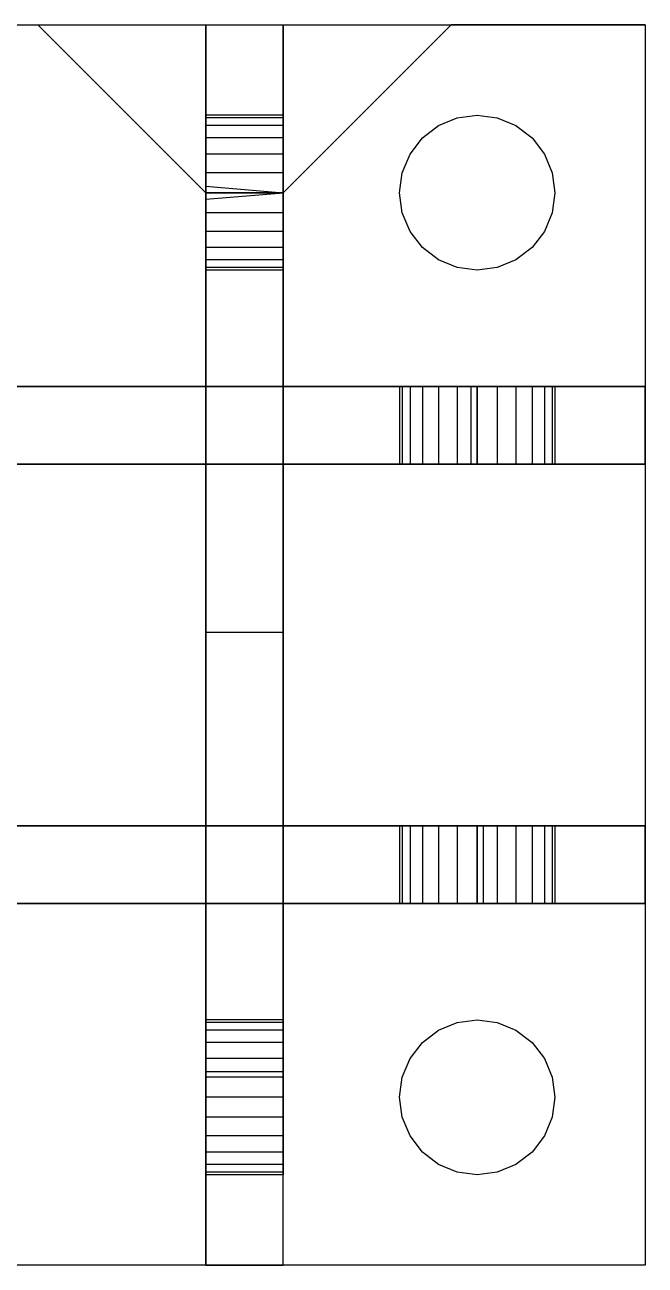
# Model space of a CAD drawing. Header units: metres. Extents: x -1 to 375, y 3 to 378.
# Drawn here: x 360.02 to 375.26, y 347.26 to 377.74 of the extents above; entities that cross this region are included whole.
import ezdxf

# ---------------------------------------------------------------- set-up
doc = ezdxf.new("R2010")
doc.units = ezdxf.units.M

msp = doc.modelspace()

# ---------------------------------------------------------------- linework, layer by layer
at = {"layer": 'Flat node sheet'}
for p, q in [((344.775, 377.742, 8.732), (364.46, 377.742, 8.732)), ((344.775, 377.742, 10.637), (364.46, 377.742, 10.637)), ((344.775, 377.742, 19.527), (360.333, 377.742, 19.527)), ((344.775, 377.742, 21.432), (360.333, 377.742, 21.432)), ((360.333, 377.742, 19.527), (364.46, 373.615, 19.527)), ((360.333, 377.742, 19.527), (360.333, 377.742, 21.432)), ((360.333, 377.742, 21.432), (364.46, 373.615, 21.432)), ((364.46, 377.742, 8.732), (364.46, 373.615, 8.732)), ((364.46, 377.742, 8.732), (364.46, 377.742, 10.637)), ((364.46, 377.742, 10.637), (364.46, 373.615, 10.637)), ((364.46, 377.742, 30.322), (364.46, 377.742, -0.158)), ((364.46, 368.852, 30.322), (364.46, 377.742, 30.322)), ((364.46, 377.742, -0.158), (364.46, 358.057, -0.158)), ((364.46, 377.742, 30.322), (366.365, 377.742, 30.322)), ((364.46, 377.742, -0.158), (366.365, 377.742, -0.158)), ((366.365, 373.615, 8.732), (370.493, 377.742, 8.732)), ((366.365, 373.615, 10.637), (370.493, 377.742, 10.637)), ((366.365, 377.742, 19.527), (366.365, 373.615, 19.527)), ((366.365, 377.742, 19.527), (375.255, 377.742, 19.527)), ((366.365, 377.742, 19.527), (366.365, 377.742, 21.432)), ((366.365, 377.742, 21.432), (375.255, 377.742, 21.432)), ((366.365, 377.742, 21.432), (366.365, 373.615, 21.432)), ((366.365, 377.742, -0.158), (366.365, 358.057, -0.158)), ((366.365, 377.742, 30.322), (366.365, 377.742, -0.158)), ((366.365, 368.852, 30.322), (366.365, 377.742, 30.322)), ((375.255, 377.742, 8.732), (370.493, 377.742, 8.732)), ((370.493, 377.742, 8.732), (370.493, 377.742, 10.637)), ((375.255, 377.742, 10.637), (370.493, 377.742, 10.637)), ((375.255, 377.742, 8.732), (375.255, 368.852, 8.732)), ((375.255, 377.742, 8.732), (375.255, 377.742, 10.637)), ((375.255, 377.742, 10.637), (375.255, 368.852, 10.637)), ((375.255, 377.742, 19.527), (375.255, 347.262, 19.527)), ((375.255, 377.742, 19.527), (375.255, 377.742, 21.432)), ((375.255, 377.742, 21.432), (375.255, 347.262, 21.432)), ((364.46, 375.52, 26.195), (364.46, 375.455, 25.702)), ((364.46, 375.455, 26.688), (364.46, 375.52, 26.195)), ((366.365, 375.52, 26.195), (364.46, 375.52, 26.195)), ((364.46, 375.52, 3.97), (364.46, 375.455, 3.477)), ((364.46, 375.455, 4.463), (364.46, 375.52, 3.97)), ((366.365, 375.52, 3.97), (364.46, 375.52, 3.97)), ((366.365, 375.455, 26.688), (366.365, 375.52, 26.195)), ((366.365, 375.52, 26.195), (366.365, 375.455, 25.702)), ((366.365, 375.455, 4.463), (366.365, 375.52, 3.97)), ((366.365, 375.52, 3.97), (366.365, 375.455, 3.477)), ((370.635, 375.455, 10.637), (371.128, 375.52, 10.637)), ((370.635, 375.455, 8.732), (371.128, 375.52, 8.732)), ((370.635, 375.455, 21.432), (371.128, 375.52, 21.432)), ((370.635, 375.455, 19.527), (371.128, 375.52, 19.527)), ((371.128, 375.52, 10.637), (371.621, 375.455, 10.637)), ((371.128, 375.52, 8.732), (371.621, 375.455, 8.732)), ((371.128, 375.52, 10.637), (371.128, 375.52, 8.732)), ((371.128, 375.52, 21.432), (371.621, 375.455, 21.432)), ((371.128, 375.52, 19.527), (371.621, 375.455, 19.527)), ((371.128, 375.52, 21.432), (371.128, 375.52, 19.527)), ((364.46, 375.455, 25.702), (364.46, 375.265, 25.242)), ((364.46, 375.265, 27.147), (364.46, 375.455, 26.688)), ((366.365, 375.455, 25.702), (364.46, 375.455, 25.702)), ((366.365, 375.455, 26.688), (364.46, 375.455, 26.688)), ((364.46, 375.455, 3.477), (364.46, 375.265, 3.017)), ((364.46, 375.265, 4.922), (364.46, 375.455, 4.463)), ((366.365, 375.455, 3.477), (364.46, 375.455, 3.477)), ((366.365, 375.455, 4.463), (364.46, 375.455, 4.463)), ((364.46, 375.265, 25.242), (364.46, 374.962, 24.848)), ((364.46, 374.962, 27.542), (364.46, 375.265, 27.147)), ((366.365, 375.265, 25.242), (364.46, 375.265, 25.242)), ((366.365, 375.265, 27.147), (364.46, 375.265, 27.147)), ((364.46, 375.265, 3.017), (364.46, 374.962, 2.623)), ((364.46, 374.962, 5.317), (364.46, 375.265, 4.922)), ((366.365, 375.265, 3.017), (364.46, 375.265, 3.017)), ((366.365, 375.265, 4.922), (364.46, 375.265, 4.922)), ((366.365, 375.265, 27.147), (366.365, 375.455, 26.688)), ((366.365, 375.455, 25.702), (366.365, 375.265, 25.242)), ((366.365, 375.265, 4.922), (366.365, 375.455, 4.463)), ((366.365, 375.455, 3.477), (366.365, 375.265, 3.017)), ((366.365, 374.962, 27.542), (366.365, 375.265, 27.147)), ((366.365, 375.265, 25.242), (366.365, 374.962, 24.848)), ((366.365, 374.962, 5.317), (366.365, 375.265, 4.922)), ((366.365, 375.265, 3.017), (366.365, 374.962, 2.623)), ((369.781, 374.962, 10.637), (370.175, 375.265, 10.637)), ((369.781, 374.962, 8.732), (370.175, 375.265, 8.732)), ((369.781, 374.962, 21.432), (370.175, 375.265, 21.432)), ((369.781, 374.962, 19.527), (370.175, 375.265, 19.527)), ((370.175, 375.265, 10.637), (370.635, 375.455, 10.637)), ((370.175, 375.265, 8.732), (370.635, 375.455, 8.732)), ((370.175, 375.265, 21.432), (370.635, 375.455, 21.432)), ((370.175, 375.265, 19.527), (370.635, 375.455, 19.527)), ((370.175, 375.265, 10.637), (370.175, 375.265, 8.732)), ((370.175, 375.265, 21.432), (370.175, 375.265, 19.527)), ((370.635, 375.455, 10.637), (370.635, 375.455, 8.732)), ((370.635, 375.455, 21.432), (370.635, 375.455, 19.527)), ((371.621, 375.455, 10.637), (372.08, 375.265, 10.637)), ((371.621, 375.455, 8.732), (372.08, 375.265, 8.732)), ((371.621, 375.455, 10.637), (371.621, 375.455, 8.732)), ((371.621, 375.455, 21.432), (372.08, 375.265, 21.432)), ((371.621, 375.455, 19.527), (372.08, 375.265, 19.527)), ((371.621, 375.455, 21.432), (371.621, 375.455, 19.527)), ((372.08, 375.265, 10.637), (372.475, 374.962, 10.637)), ((372.08, 375.265, 8.732), (372.475, 374.962, 8.732)), ((372.08, 375.265, 10.637), (372.08, 375.265, 8.732)), ((372.08, 375.265, 21.432), (372.475, 374.962, 21.432)), ((372.08, 375.265, 19.527), (372.475, 374.962, 19.527)), ((372.08, 375.265, 21.432), (372.08, 375.265, 19.527)), ((364.46, 374.962, 24.848), (364.46, 374.567, 24.545)), ((364.46, 374.567, 27.845), (364.46, 374.962, 27.542)), ((366.365, 374.962, 24.848), (364.46, 374.962, 24.848)), ((366.365, 374.962, 27.542), (364.46, 374.962, 27.542)), ((364.46, 374.962, 2.623), (364.46, 374.567, 2.32)), ((364.46, 374.567, 5.62), (364.46, 374.962, 5.317)), ((366.365, 374.962, 2.623), (364.46, 374.962, 2.623)), ((366.365, 374.962, 5.317), (364.46, 374.962, 5.317)), ((366.365, 374.567, 27.845), (366.365, 374.962, 27.542)), ((366.365, 374.962, 24.848), (366.365, 374.567, 24.545)), ((366.365, 374.567, 5.62), (366.365, 374.962, 5.317)), ((366.365, 374.962, 2.623), (366.365, 374.567, 2.32)), ((369.478, 374.567, 10.637), (369.781, 374.962, 10.637)), ((369.478, 374.567, 8.732), (369.781, 374.962, 8.732)), ((369.478, 374.567, 21.432), (369.781, 374.962, 21.432)), ((369.478, 374.567, 19.527), (369.781, 374.962, 19.527)), ((369.781, 374.962, 10.637), (369.781, 374.962, 8.732)), ((369.781, 374.962, 21.432), (369.781, 374.962, 19.527)), ((372.475, 374.962, 10.637), (372.778, 374.567, 10.637)), ((372.475, 374.962, 8.732), (372.778, 374.567, 8.732)), ((372.475, 374.962, 10.637), (372.475, 374.962, 8.732)), ((372.475, 374.962, 21.432), (372.778, 374.567, 21.432)), ((372.475, 374.962, 19.527), (372.778, 374.567, 19.527)), ((372.475, 374.962, 21.432), (372.475, 374.962, 19.527)), ((364.46, 374.567, 24.545), (364.46, 374.108, 24.355)), ((364.46, 374.108, 28.035), (364.46, 374.567, 27.845)), ((366.365, 374.567, 24.545), (364.46, 374.567, 24.545)), ((366.365, 374.567, 27.845), (364.46, 374.567, 27.845)), ((364.46, 374.567, 2.32), (364.46, 374.108, 2.13)), ((364.46, 374.108, 5.81), (364.46, 374.567, 5.62)), ((366.365, 374.567, 2.32), (364.46, 374.567, 2.32)), ((366.365, 374.567, 5.62), (364.46, 374.567, 5.62)), ((366.365, 374.108, 28.035), (366.365, 374.567, 27.845)), ((366.365, 374.567, 24.545), (366.365, 374.108, 24.355)), ((366.365, 374.108, 5.81), (366.365, 374.567, 5.62)), ((366.365, 374.567, 2.32), (366.365, 374.108, 2.13)), ((369.288, 374.108, 10.637), (369.478, 374.567, 10.637)), ((369.288, 374.108, 8.732), (369.478, 374.567, 8.732)), ((369.288, 374.108, 21.432), (369.478, 374.567, 21.432)), ((369.288, 374.108, 19.527), (369.478, 374.567, 19.527)), ((369.478, 374.567, 10.637), (369.478, 374.567, 8.732)), ((369.478, 374.567, 21.432), (369.478, 374.567, 19.527)), ((372.778, 374.567, 10.637), (372.968, 374.108, 10.637)), ((372.778, 374.567, 8.732), (372.968, 374.108, 8.732)), ((372.778, 374.567, 10.637), (372.778, 374.567, 8.732)), ((372.778, 374.567, 21.432), (372.968, 374.108, 21.432)), ((372.778, 374.567, 19.527), (372.968, 374.108, 19.527)), ((372.778, 374.567, 21.432), (372.778, 374.567, 19.527)), ((364.46, 374.108, 24.355), (364.46, 373.615, 24.29)), ((364.46, 373.615, 28.1), (364.46, 374.108, 28.035)), ((366.365, 374.108, 24.355), (364.46, 374.108, 24.355)), ((366.365, 374.108, 28.035), (364.46, 374.108, 28.035)), ((364.46, 374.108, 2.13), (364.46, 373.615, 2.065)), ((364.46, 373.615, 5.875), (364.46, 374.108, 5.81)), ((366.365, 374.108, 2.13), (364.46, 374.108, 2.13)), ((366.365, 374.108, 5.81), (364.46, 374.108, 5.81)), ((366.365, 373.615, 28.1), (366.365, 374.108, 28.035)), ((366.365, 374.108, 24.355), (366.365, 373.615, 24.29)), ((366.365, 373.615, 5.875), (366.365, 374.108, 5.81)), ((366.365, 374.108, 2.13), (366.365, 373.615, 2.065)), ((369.223, 373.615, 10.637), (369.288, 374.108, 10.637)), ((369.223, 373.615, 8.732), (369.288, 374.108, 8.732)), ((369.223, 373.615, 21.432), (369.288, 374.108, 21.432)), ((369.223, 373.615, 19.527), (369.288, 374.108, 19.527)), ((369.288, 374.108, 10.637), (369.288, 374.108, 8.732)), ((369.288, 374.108, 21.432), (369.288, 374.108, 19.527)), ((372.968, 374.108, 10.637), (373.033, 373.615, 10.637)), ((372.968, 374.108, 8.732), (373.033, 373.615, 8.732)), ((372.968, 374.108, 10.637), (372.968, 374.108, 8.732)), ((372.968, 374.108, 21.432), (373.033, 373.615, 21.432)), ((372.968, 374.108, 19.527), (373.033, 373.615, 19.527)), ((372.968, 374.108, 21.432), (372.968, 374.108, 19.527)), ((364.46, 347.262, 10.637), (364.46, 373.774, 10.637)), ((364.46, 347.262, 8.732), (364.46, 373.774, 8.732)), ((364.46, 373.774, 8.732), (366.365, 373.615, 8.732)), ((364.46, 373.774, 10.637), (366.365, 373.615, 10.637)), ((364.46, 373.774, 8.732), (364.46, 373.774, 10.637)), ((366.365, 373.774, 8.732), (366.365, 373.774, 10.637)), ((366.365, 373.615, 8.732), (366.365, 373.774, 8.732)), ((366.365, 373.615, 10.637), (366.365, 373.774, 10.637)), ((364.46, 373.615, 8.732), (366.365, 373.615, 8.732)), ((364.46, 373.615, 8.732), (364.46, 373.615, 10.637)), ((364.46, 373.615, 10.637), (366.365, 373.615, 10.637)), ((366.365, 373.615, 19.527), (364.46, 373.615, 19.527)), ((364.46, 373.615, 19.527), (364.46, 373.615, 21.432)), ((366.365, 373.615, 21.432), (364.46, 373.615, 21.432)), ((364.46, 373.456, 19.527), (366.365, 373.615, 19.527)), ((364.46, 373.456, 21.432), (366.365, 373.615, 21.432)), ((364.46, 373.615, 24.29), (364.46, 373.122, 24.355)), ((364.46, 373.122, 28.035), (364.46, 373.615, 28.1)), ((366.365, 373.615, 24.29), (364.46, 373.615, 24.29)), ((366.365, 373.615, 28.1), (364.46, 373.615, 28.1)), ((364.46, 373.615, 2.065), (364.46, 373.122, 2.13)), ((364.46, 373.122, 5.81), (364.46, 373.615, 5.875)), ((366.365, 373.615, 2.065), (364.46, 373.615, 2.065)), ((366.365, 373.615, 5.875), (364.46, 373.615, 5.875)), ((364.46, 347.262, 19.527), (364.46, 373.456, 19.527)), ((364.46, 373.456, 21.432), (364.46, 347.262, 21.432)), ((364.46, 373.456, 21.432), (364.46, 373.456, 19.527)), ((366.365, 373.615, 8.732), (366.365, 373.615, 10.637)), ((366.365, 373.615, 19.527), (366.365, 373.615, 21.432)), ((366.365, 373.615, 10.637), (366.365, 373.615, 8.732)), ((366.365, 373.615, 19.527), (366.365, 373.615, 21.432)), ((366.365, 373.122, 28.035), (366.365, 373.615, 28.1)), ((366.365, 373.615, 24.29), (366.365, 373.122, 24.355)), ((366.365, 373.122, 5.81), (366.365, 373.615, 5.875)), ((366.365, 373.615, 2.065), (366.365, 373.122, 2.13)), ((366.365, 347.262, 8.732), (366.365, 373.615, 8.732)), ((366.365, 347.262, 10.637), (366.365, 373.615, 10.637)), ((366.365, 373.456, 21.432), (366.365, 373.615, 21.432)), ((366.365, 373.456, 19.527), (366.365, 373.615, 19.527)), ((366.365, 347.262, 21.432), (366.365, 373.456, 21.432)), ((366.365, 347.262, 19.527), (366.365, 373.456, 19.527)), ((366.365, 373.456, 21.432), (366.365, 373.456, 19.527)), ((369.288, 373.122, 10.637), (369.223, 373.615, 10.637)), ((369.288, 373.122, 8.732), (369.223, 373.615, 8.732)), ((369.223, 373.615, 10.637), (369.223, 373.615, 8.732)), ((369.288, 373.122, 21.432), (369.223, 373.615, 21.432)), ((369.288, 373.122, 19.527), (369.223, 373.615, 19.527)), ((369.223, 373.615, 21.432), (369.223, 373.615, 19.527)), ((373.033, 373.615, 10.637), (372.968, 373.122, 10.637)), ((373.033, 373.615, 8.732), (372.968, 373.122, 8.732)), ((373.033, 373.615, 21.432), (372.968, 373.122, 21.432)), ((373.033, 373.615, 19.527), (372.968, 373.122, 19.527)), ((373.033, 373.615, 10.637), (373.033, 373.615, 8.732)), ((373.033, 373.615, 21.432), (373.033, 373.615, 19.527)), ((364.46, 373.122, 24.355), (364.46, 372.662, 24.545)), ((364.46, 372.662, 27.845), (364.46, 373.122, 28.035)), ((366.365, 373.122, 24.355), (364.46, 373.122, 24.355)), ((366.365, 373.122, 28.035), (364.46, 373.122, 28.035)), ((364.46, 373.122, 2.13), (364.46, 372.662, 2.32)), ((364.46, 372.662, 5.62), (364.46, 373.122, 5.81)), ((366.365, 373.122, 2.13), (364.46, 373.122, 2.13)), ((366.365, 373.122, 5.81), (364.46, 373.122, 5.81)), ((366.365, 372.662, 27.845), (366.365, 373.122, 28.035)), ((366.365, 373.122, 24.355), (366.365, 372.662, 24.545)), ((366.365, 372.662, 5.62), (366.365, 373.122, 5.81)), ((366.365, 373.122, 2.13), (366.365, 372.662, 2.32)), ((369.478, 372.662, 10.637), (369.288, 373.122, 10.637)), ((369.478, 372.662, 8.732), (369.288, 373.122, 8.732)), ((369.288, 373.122, 10.637), (369.288, 373.122, 8.732)), ((369.478, 372.662, 21.432), (369.288, 373.122, 21.432)), ((369.478, 372.662, 19.527), (369.288, 373.122, 19.527)), ((369.288, 373.122, 21.432), (369.288, 373.122, 19.527)), ((372.968, 373.122, 10.637), (372.778, 372.662, 10.637)), ((372.968, 373.122, 8.732), (372.778, 372.662, 8.732)), ((372.968, 373.122, 21.432), (372.778, 372.662, 21.432)), ((372.968, 373.122, 19.527), (372.778, 372.662, 19.527)), ((372.968, 373.122, 10.637), (372.968, 373.122, 8.732)), ((372.968, 373.122, 21.432), (372.968, 373.122, 19.527)), ((364.46, 372.268, 27.542), (364.46, 372.662, 27.845)), ((364.46, 372.662, 24.545), (364.46, 372.268, 24.848)), ((366.365, 372.662, 27.845), (364.46, 372.662, 27.845)), ((366.365, 372.662, 24.545), (364.46, 372.662, 24.545)), ((364.46, 372.662, 2.32), (364.46, 372.268, 2.623)), ((364.46, 372.268, 5.317), (364.46, 372.662, 5.62)), ((366.365, 372.662, 2.32), (364.46, 372.662, 2.32)), ((366.365, 372.662, 5.62), (364.46, 372.662, 5.62)), ((366.365, 372.268, 27.542), (366.365, 372.662, 27.845)), ((366.365, 372.662, 24.545), (366.365, 372.268, 24.848)), ((366.365, 372.268, 5.317), (366.365, 372.662, 5.62)), ((366.365, 372.662, 2.32), (366.365, 372.268, 2.623)), ((369.781, 372.268, 10.637), (369.478, 372.662, 10.637)), ((369.781, 372.268, 8.732), (369.478, 372.662, 8.732)), ((369.478, 372.662, 10.637), (369.478, 372.662, 8.732)), ((369.781, 372.268, 21.432), (369.478, 372.662, 21.432)), ((369.781, 372.268, 19.527), (369.478, 372.662, 19.527)), ((369.478, 372.662, 21.432), (369.478, 372.662, 19.527)), ((372.778, 372.662, 10.637), (372.475, 372.268, 10.637)), ((372.778, 372.662, 8.732), (372.475, 372.268, 8.732)), ((372.778, 372.662, 21.432), (372.475, 372.268, 21.432)), ((372.778, 372.662, 19.527), (372.475, 372.268, 19.527)), ((372.778, 372.662, 10.637), (372.778, 372.662, 8.732)), ((372.778, 372.662, 21.432), (372.778, 372.662, 19.527)), ((364.46, 371.965, 27.147), (364.46, 372.268, 27.542)), ((364.46, 372.268, 24.848), (364.46, 371.965, 25.242)), ((366.365, 372.268, 27.542), (364.46, 372.268, 27.542)), ((366.365, 372.268, 24.848), (364.46, 372.268, 24.848)), ((364.46, 372.268, 2.623), (364.46, 371.965, 3.017)), ((364.46, 371.965, 4.922), (364.46, 372.268, 5.317)), ((366.365, 372.268, 2.623), (364.46, 372.268, 2.623)), ((366.365, 372.268, 5.317), (364.46, 372.268, 5.317)), ((366.365, 371.965, 27.147), (366.365, 372.268, 27.542)), ((366.365, 372.268, 24.848), (366.365, 371.965, 25.242)), ((366.365, 371.965, 4.922), (366.365, 372.268, 5.317)), ((366.365, 372.268, 2.623), (366.365, 371.965, 3.017)), ((370.175, 371.965, 10.637), (369.781, 372.268, 10.637)), ((370.175, 371.965, 8.732), (369.781, 372.268, 8.732)), ((369.781, 372.268, 10.637), (369.781, 372.268, 8.732)), ((370.175, 371.965, 21.432), (369.781, 372.268, 21.432)), ((370.175, 371.965, 19.527), (369.781, 372.268, 19.527)), ((369.781, 372.268, 21.432), (369.781, 372.268, 19.527)), ((372.475, 372.268, 10.637), (372.08, 371.965, 10.637)), ((372.475, 372.268, 8.732), (372.08, 371.965, 8.732)), ((372.475, 372.268, 21.432), (372.08, 371.965, 21.432)), ((372.475, 372.268, 19.527), (372.08, 371.965, 19.527)), ((372.475, 372.268, 10.637), (372.475, 372.268, 8.732)), ((372.475, 372.268, 21.432), (372.475, 372.268, 19.527)), ((364.46, 371.775, 26.688), (364.46, 371.965, 27.147)), ((364.46, 371.965, 25.242), (364.46, 371.775, 25.702)), ((366.365, 371.965, 27.147), (364.46, 371.965, 27.147)), ((366.365, 371.965, 25.242), (364.46, 371.965, 25.242)), ((364.46, 371.775, 4.463), (364.46, 371.965, 4.922)), ((364.46, 371.965, 3.017), (364.46, 371.775, 3.477)), ((366.365, 371.965, 3.017), (364.46, 371.965, 3.017)), ((366.365, 371.965, 4.922), (364.46, 371.965, 4.922)), ((366.365, 371.775, 26.688), (366.365, 371.965, 27.147)), ((366.365, 371.965, 25.242), (366.365, 371.775, 25.702)), ((366.365, 371.775, 4.463), (366.365, 371.965, 4.922)), ((366.365, 371.965, 3.017), (366.365, 371.775, 3.477)), ((370.635, 371.775, 10.637), (370.175, 371.965, 10.637)), ((370.635, 371.775, 8.732), (370.175, 371.965, 8.732)), ((370.175, 371.965, 10.637), (370.175, 371.965, 8.732)), ((370.635, 371.775, 21.432), (370.175, 371.965, 21.432)), ((370.635, 371.775, 19.527), (370.175, 371.965, 19.527)), ((370.175, 371.965, 21.432), (370.175, 371.965, 19.527)), ((372.08, 371.965, 10.637), (371.621, 371.775, 10.637)), ((372.08, 371.965, 8.732), (371.621, 371.775, 8.732)), ((372.08, 371.965, 21.432), (371.621, 371.775, 21.432)), ((372.08, 371.965, 19.527), (371.621, 371.775, 19.527)), ((372.08, 371.965, 10.637), (372.08, 371.965, 8.732)), ((372.08, 371.965, 21.432), (372.08, 371.965, 19.527)), ((364.46, 371.71, 26.195), (364.46, 371.775, 26.688)), ((364.46, 371.775, 25.702), (364.46, 371.71, 26.195)), ((366.365, 371.775, 26.688), (364.46, 371.775, 26.688)), ((366.365, 371.775, 25.702), (364.46, 371.775, 25.702)), ((364.46, 371.71, 3.97), (364.46, 371.775, 4.463)), ((364.46, 371.775, 3.477), (364.46, 371.71, 3.97)), ((366.365, 371.775, 4.463), (364.46, 371.775, 4.463)), ((366.365, 371.775, 3.477), (364.46, 371.775, 3.477)), ((366.365, 371.71, 26.195), (364.46, 371.71, 26.195)), ((366.365, 371.71, 3.97), (364.46, 371.71, 3.97)), ((366.365, 371.71, 26.195), (366.365, 371.775, 26.688)), ((366.365, 371.775, 25.702), (366.365, 371.71, 26.195)), ((366.365, 371.71, 3.97), (366.365, 371.775, 4.463)), ((366.365, 371.775, 3.477), (366.365, 371.71, 3.97)), ((371.128, 371.71, 10.637), (370.635, 371.775, 10.637)), ((371.128, 371.71, 8.732), (370.635, 371.775, 8.732)), ((370.635, 371.775, 10.637), (370.635, 371.775, 8.732)), ((371.128, 371.71, 21.432), (370.635, 371.775, 21.432)), ((371.128, 371.71, 19.527), (370.635, 371.775, 19.527)), ((370.635, 371.775, 21.432), (370.635, 371.775, 19.527)), ((371.621, 371.775, 10.637), (371.128, 371.71, 10.637)), ((371.621, 371.775, 8.732), (371.128, 371.71, 8.732)), ((371.621, 371.775, 21.432), (371.128, 371.71, 21.432)), ((371.621, 371.775, 19.527), (371.128, 371.71, 19.527)), ((371.128, 371.71, 10.637), (371.128, 371.71, 8.732)), ((371.128, 371.71, 21.432), (371.128, 371.71, 19.527)), ((371.621, 371.775, 10.637), (371.621, 371.775, 8.732)), ((371.621, 371.775, 21.432), (371.621, 371.775, 19.527)), ((375.255, 368.852, 30.322), (344.775, 368.852, 30.322)), ((370.969, 368.852, 19.527), (344.775, 368.852, 19.527)), ((344.775, 368.852, 21.432), (370.969, 368.852, 21.432)), ((375.255, 368.852, 8.732), (348.744, 368.852, 8.732)), ((375.255, 368.852, 10.637), (348.903, 368.852, 10.637)), ((355.57, 368.852, -0.158), (364.46, 368.852, -0.158)), ((364.46, 366.947, -0.158), (364.46, 368.852, -0.158)), ((364.46, 368.852, 26.195), (366.365, 368.852, 26.195)), ((364.46, 366.947, 26.036), (364.46, 368.852, 26.195)), ((364.46, 368.852, -0.158), (364.46, 368.852, 26.036)), ((366.365, 368.852, 26.036), (364.46, 368.852, 26.036)), ((364.46, 368.852, 26.036), (364.46, 368.852, 26.195)), ((364.46, 368.852, 30.322), (364.46, 368.852, 26.195)), ((364.46, 368.852, 26.195), (364.46, 366.947, 26.195)), ((364.46, 368.852, 26.195), (366.365, 368.852, 26.195)), ((364.46, 368.852, 30.322), (366.365, 368.852, 30.322)), ((366.365, 366.947, -0.158), (366.365, 368.852, -0.158)), ((366.365, 366.947, 26.036), (366.365, 368.852, 26.195)), ((366.365, 368.852, -0.158), (375.255, 368.852, -0.158)), ((366.365, 368.852, -0.158), (366.365, 368.852, 26.036)), ((366.365, 368.852, 26.036), (366.365, 368.852, 26.195)), ((366.365, 368.852, 30.322), (366.365, 368.852, 26.195)), ((366.365, 368.852, 26.195), (366.365, 366.947, 26.195)), ((369.288, 368.852, 26.688), (369.223, 368.852, 26.195)), ((369.223, 368.852, 26.195), (369.288, 368.852, 25.702)), ((369.223, 368.852, 26.195), (369.223, 366.947, 26.195)), ((369.478, 368.852, 27.147), (369.288, 368.852, 26.688)), ((369.288, 368.852, 25.702), (369.478, 368.852, 25.242)), ((369.288, 368.852, 25.702), (369.288, 366.947, 25.702)), ((369.288, 368.852, 26.688), (369.288, 366.947, 26.688)), ((369.781, 368.852, 27.542), (369.478, 368.852, 27.147)), ((369.478, 368.852, 25.242), (369.781, 368.852, 24.848)), ((369.478, 368.852, 25.242), (369.478, 366.947, 25.242)), ((369.478, 368.852, 27.147), (369.478, 366.947, 27.147)), ((370.175, 368.852, 27.845), (369.781, 368.852, 27.542)), ((369.781, 368.852, 24.848), (370.175, 368.852, 24.545)), ((369.781, 368.852, 24.848), (369.781, 366.947, 24.848)), ((369.781, 368.852, 27.542), (369.781, 366.947, 27.542)), ((370.635, 368.852, 28.035), (370.175, 368.852, 27.845)), ((370.175, 368.852, 24.545), (370.635, 368.852, 24.355)), ((370.175, 368.852, 24.545), (370.175, 366.947, 24.545)), ((370.175, 368.852, 27.845), (370.175, 366.947, 27.845)), ((371.128, 368.852, 28.1), (370.635, 368.852, 28.035)), ((370.635, 368.852, 24.355), (371.128, 368.852, 24.29)), ((370.635, 368.852, 24.355), (370.635, 366.947, 24.355)), ((370.635, 368.852, 28.035), (370.635, 366.947, 28.035)), ((370.969, 368.852, 19.527), (371.128, 368.852, 21.432)), ((370.969, 368.852, 19.527), (370.969, 366.947, 19.527)), ((370.969, 368.852, 21.432), (370.969, 366.947, 21.432)), ((370.969, 368.852, 21.432), (371.128, 368.852, 21.432)), ((371.128, 366.947, 19.527), (371.128, 368.852, 19.527)), ((371.128, 366.947, 21.432), (371.128, 368.852, 21.432)), ((371.128, 368.852, 24.29), (371.621, 368.852, 24.355)), ((371.621, 368.852, 28.035), (371.128, 368.852, 28.1)), ((371.128, 368.852, 24.29), (371.128, 366.947, 24.29)), ((371.128, 368.852, 28.1), (371.128, 366.947, 28.1)), ((375.255, 368.852, 21.432), (371.128, 368.852, 21.432)), ((371.128, 368.852, 21.432), (371.128, 368.852, 19.527)), ((375.255, 368.852, 15.4), (371.128, 368.852, 19.527)), ((371.128, 366.947, 21.432), (371.128, 368.852, 21.432)), ((371.621, 368.852, 24.355), (372.08, 368.852, 24.545)), ((372.08, 368.852, 27.845), (371.621, 368.852, 28.035)), ((371.621, 368.852, 24.355), (371.621, 366.947, 24.355)), ((371.621, 368.852, 28.035), (371.621, 366.947, 28.035)), ((372.08, 368.852, 24.545), (372.475, 368.852, 24.848)), ((372.475, 368.852, 27.542), (372.08, 368.852, 27.845)), ((372.08, 368.852, 24.545), (372.08, 366.947, 24.545)), ((372.08, 368.852, 27.845), (372.08, 366.947, 27.845)), ((372.475, 368.852, 24.848), (372.778, 368.852, 25.242)), ((372.778, 368.852, 27.147), (372.475, 368.852, 27.542)), ((372.475, 368.852, 24.848), (372.475, 366.947, 24.848)), ((372.475, 368.852, 27.542), (372.475, 366.947, 27.542)), ((372.778, 368.852, 25.242), (372.968, 368.852, 25.702)), ((372.968, 368.852, 26.688), (372.778, 368.852, 27.147)), ((372.778, 368.852, 25.242), (372.778, 366.947, 25.242)), ((372.778, 368.852, 27.147), (372.778, 366.947, 27.147)), ((372.968, 368.852, 25.702), (373.033, 368.852, 26.195)), ((373.033, 368.852, 26.195), (372.968, 368.852, 26.688)), ((372.968, 368.852, 26.688), (372.968, 366.947, 26.688)), ((372.968, 368.852, 25.702), (372.968, 366.947, 25.702)), ((373.033, 368.852, 26.195), (373.033, 366.947, 26.195)), ((375.255, 368.852, 8.732), (375.255, 368.852, 10.637)), ((375.255, 366.947, 15.4), (375.255, 368.852, 15.4)), ((375.255, 366.947, -0.158), (375.255, 368.852, -0.158)), ((375.255, 366.947, 21.432), (375.255, 368.852, 21.432)), ((375.255, 366.947, 30.322), (375.255, 368.852, 30.322)), ((375.255, 368.852, 21.432), (375.255, 368.852, 30.322)), ((375.255, 368.852, -0.158), (375.255, 368.852, 15.4)), ((375.255, 366.947, 30.322), (344.775, 366.947, 30.322)), ((344.775, 366.947, 19.527), (370.969, 366.947, 19.527)), ((344.775, 366.947, 21.432), (370.969, 366.947, 21.432)), ((375.255, 366.947, 8.732), (348.744, 366.947, 8.732)), ((375.255, 366.947, 10.637), (348.903, 366.947, 10.637)), ((355.57, 366.947, -0.158), (364.46, 366.947, -0.158)), ((364.46, 366.947, -0.158), (364.46, 366.947, 26.036)), ((366.365, 366.947, 26.036), (364.46, 366.947, 26.036)), ((364.46, 362.82, 30.322), (364.46, 366.947, 26.195)), ((364.46, 366.947, 26.195), (366.365, 366.947, 26.195)), ((366.365, 366.947, -0.158), (375.255, 366.947, -0.158)), ((366.365, 366.947, 26.036), (366.365, 366.947, -0.158)), ((366.365, 362.82, 30.322), (366.365, 366.947, 26.195)), ((369.223, 366.947, 26.195), (369.288, 366.947, 25.702)), ((369.288, 366.947, 26.688), (369.223, 366.947, 26.195)), ((369.288, 366.947, 25.702), (369.478, 366.947, 25.242)), ((369.478, 366.947, 27.147), (369.288, 366.947, 26.688)), ((369.478, 366.947, 25.242), (369.781, 366.947, 24.848)), ((369.781, 366.947, 27.542), (369.478, 366.947, 27.147)), ((369.781, 366.947, 24.848), (370.175, 366.947, 24.545)), ((370.175, 366.947, 27.845), (369.781, 366.947, 27.542)), ((370.175, 366.947, 24.545), (370.635, 366.947, 24.355)), ((370.635, 366.947, 28.035), (370.175, 366.947, 27.845)), ((370.635, 366.947, 24.355), (371.128, 366.947, 24.29)), ((371.128, 366.947, 28.1), (370.635, 366.947, 28.035)), ((370.969, 366.947, 19.527), (371.128, 366.947, 21.432)), ((370.969, 366.947, 21.432), (371.128, 366.947, 21.432)), ((375.255, 366.947, 21.432), (371.128, 366.947, 21.432)), ((375.255, 366.947, 15.4), (371.128, 366.947, 19.527)), ((371.128, 366.947, 21.432), (371.128, 366.947, 19.527)), ((371.128, 366.947, 24.29), (371.621, 366.947, 24.355)), ((371.621, 366.947, 28.035), (371.128, 366.947, 28.1)), ((371.621, 366.947, 24.355), (372.08, 366.947, 24.545)), ((372.08, 366.947, 27.845), (371.621, 366.947, 28.035)), ((372.08, 366.947, 24.545), (372.475, 366.947, 24.848)), ((372.475, 366.947, 27.542), (372.08, 366.947, 27.845)), ((372.475, 366.947, 24.848), (372.778, 366.947, 25.242)), ((372.778, 366.947, 27.147), (372.475, 366.947, 27.542)), ((372.968, 366.947, 26.688), (372.778, 366.947, 27.147)), ((372.778, 366.947, 25.242), (372.968, 366.947, 25.702)), ((373.033, 366.947, 26.195), (372.968, 366.947, 26.688)), ((372.968, 366.947, 25.702), (373.033, 366.947, 26.195)), ((375.255, 366.947, 8.732), (375.255, 358.057, 8.732)), ((375.255, 366.947, 8.732), (375.255, 366.947, 10.637)), ((375.255, 366.947, 10.637), (375.255, 358.057, 10.637)), ((375.255, 366.947, 21.432), (375.255, 366.947, 30.322)), ((375.255, 366.947, -0.158), (375.255, 366.947, 15.4)), ((364.46, 347.262, 30.322), (364.46, 362.82, 30.322)), ((364.46, 362.82, 30.322), (366.365, 362.82, 30.322)), ((366.365, 347.262, 30.322), (366.365, 362.82, 30.322)), ((344.775, 358.057, -0.158), (375.255, 358.057, -0.158)), ((344.775, 358.057, 19.527), (371.287, 358.057, 19.527)), ((344.775, 358.057, 21.432), (371.128, 358.057, 21.432)), ((375.255, 358.057, 8.732), (349.062, 358.057, 8.732)), ((375.255, 358.057, 10.637), (349.062, 358.057, 10.637)), ((364.46, 358.057, 30.322), (355.57, 358.057, 30.322)), ((364.46, 356.152, 30.322), (364.46, 358.057, 30.322)), ((364.46, 358.057, 3.97), (366.365, 358.057, 3.97)), ((364.46, 356.152, 3.811), (364.46, 358.057, 3.97)), ((366.365, 358.057, 3.811), (364.46, 358.057, 3.811)), ((364.46, 358.057, 30.322), (364.46, 358.057, 3.97)), ((364.46, 358.057, 3.97), (364.46, 358.057, 3.811)), ((364.46, 358.057, -0.158), (364.46, 358.057, 3.97)), ((364.46, 358.057, 3.97), (364.46, 356.152, 3.97)), ((364.46, 358.057, -0.158), (366.365, 358.057, -0.158)), ((364.46, 358.057, 3.97), (366.365, 358.057, 3.97)), ((366.365, 356.152, 30.322), (366.365, 358.057, 30.322)), ((366.365, 356.152, 3.811), (366.365, 358.057, 3.97)), ((375.255, 358.057, 30.322), (366.365, 358.057, 30.322)), ((366.365, 358.057, 30.322), (366.365, 358.057, 3.97)), ((366.365, 358.057, 3.97), (366.365, 358.057, 3.811)), ((366.365, 358.057, 3.97), (366.365, 356.152, 3.97)), ((366.365, 358.057, -0.158), (366.365, 358.057, 3.97)), ((369.288, 358.057, 4.463), (369.223, 358.057, 3.97)), ((369.223, 358.057, 3.97), (369.288, 358.057, 3.477)), ((369.223, 358.057, 3.97), (369.223, 356.152, 3.97)), ((369.288, 358.057, 26.688), (369.223, 358.057, 26.195)), ((369.223, 358.057, 26.195), (369.288, 358.057, 25.702)), ((369.223, 358.057, 26.195), (369.223, 356.152, 26.195)), ((369.478, 358.057, 4.922), (369.288, 358.057, 4.463)), ((369.288, 358.057, 3.477), (369.478, 358.057, 3.017)), ((369.288, 358.057, 3.477), (369.288, 356.152, 3.477)), ((369.288, 358.057, 4.463), (369.288, 356.152, 4.463)), ((369.478, 358.057, 27.147), (369.288, 358.057, 26.688)), ((369.288, 358.057, 25.702), (369.478, 358.057, 25.242)), ((369.288, 358.057, 25.702), (369.288, 356.152, 25.702)), ((369.288, 358.057, 26.688), (369.288, 356.152, 26.688)), ((369.781, 358.057, 5.317), (369.478, 358.057, 4.922)), ((369.478, 358.057, 3.017), (369.781, 358.057, 2.623)), ((369.478, 358.057, 3.017), (369.478, 356.152, 3.017)), ((369.478, 358.057, 4.922), (369.478, 356.152, 4.922)), ((369.781, 358.057, 27.542), (369.478, 358.057, 27.147)), ((369.478, 358.057, 25.242), (369.781, 358.057, 24.848)), ((369.478, 358.057, 25.242), (369.478, 356.152, 25.242)), ((369.478, 358.057, 27.147), (369.478, 356.152, 27.147)), ((370.175, 358.057, 5.62), (369.781, 358.057, 5.317)), ((369.781, 358.057, 2.623), (370.175, 358.057, 2.32)), ((369.781, 358.057, 2.623), (369.781, 356.152, 2.623)), ((369.781, 358.057, 5.317), (369.781, 356.152, 5.317)), ((370.175, 358.057, 27.845), (369.781, 358.057, 27.542)), ((369.781, 358.057, 24.848), (370.175, 358.057, 24.545)), ((369.781, 358.057, 24.848), (369.781, 356.152, 24.848)), ((369.781, 358.057, 27.542), (369.781, 356.152, 27.542)), ((370.635, 358.057, 5.81), (370.175, 358.057, 5.62)), ((370.175, 358.057, 2.32), (370.635, 358.057, 2.13)), ((370.175, 358.057, 2.32), (370.175, 356.152, 2.32)), ((370.175, 358.057, 5.62), (370.175, 356.152, 5.62)), ((370.635, 358.057, 28.035), (370.175, 358.057, 27.845)), ((370.175, 358.057, 24.545), (370.635, 358.057, 24.355)), ((370.175, 358.057, 24.545), (370.175, 356.152, 24.545)), ((370.175, 358.057, 27.845), (370.175, 356.152, 27.845)), ((371.128, 358.057, 5.875), (370.635, 358.057, 5.81)), ((370.635, 358.057, 2.13), (371.128, 358.057, 2.065)), ((370.635, 358.057, 2.13), (370.635, 356.152, 2.13)), ((370.635, 358.057, 5.81), (370.635, 356.152, 5.81)), ((371.128, 358.057, 28.1), (370.635, 358.057, 28.035)), ((370.635, 358.057, 24.355), (371.128, 358.057, 24.29)), ((370.635, 358.057, 28.035), (370.635, 356.152, 28.035)), ((370.635, 358.057, 24.355), (370.635, 356.152, 24.355)), ((371.128, 356.152, 19.527), (371.128, 358.057, 19.527)), ((371.128, 356.152, 21.432), (371.128, 358.057, 21.432)), ((371.128, 358.057, 2.065), (371.621, 358.057, 2.13)), ((371.621, 358.057, 5.81), (371.128, 358.057, 5.875)), ((371.128, 358.057, 2.065), (371.128, 356.152, 2.065)), ((371.128, 358.057, 5.875), (371.128, 356.152, 5.875)), ((371.128, 358.057, 24.29), (371.621, 358.057, 24.355)), ((371.621, 358.057, 28.035), (371.128, 358.057, 28.1)), ((371.128, 358.057, 28.1), (371.128, 356.152, 28.1)), ((371.128, 358.057, 24.29), (371.128, 356.152, 24.29)), ((371.128, 358.057, 21.432), (375.255, 358.057, 25.56)), ((371.128, 358.057, 19.527), (371.128, 358.057, 21.432)), ((375.255, 358.057, 19.527), (371.128, 358.057, 19.527)), ((371.128, 358.057, 21.432), (371.128, 356.152, 21.432)), ((371.287, 358.057, 19.527), (371.128, 358.057, 21.432)), ((371.128, 358.057, 21.432), (371.287, 358.057, 21.432)), ((371.287, 356.152, 19.527), (371.287, 358.057, 19.527)), ((371.287, 356.152, 21.432), (371.287, 358.057, 21.432)), ((371.621, 358.057, 2.13), (372.08, 358.057, 2.32)), ((372.08, 358.057, 5.62), (371.621, 358.057, 5.81)), ((371.621, 358.057, 2.13), (371.621, 356.152, 2.13)), ((371.621, 358.057, 5.81), (371.621, 356.152, 5.81)), ((371.621, 358.057, 24.355), (372.08, 358.057, 24.545)), ((372.08, 358.057, 27.845), (371.621, 358.057, 28.035)), ((371.621, 358.057, 28.035), (371.621, 356.152, 28.035)), ((371.621, 358.057, 24.355), (371.621, 356.152, 24.355)), ((372.08, 358.057, 2.32), (372.475, 358.057, 2.623)), ((372.475, 358.057, 5.317), (372.08, 358.057, 5.62)), ((372.08, 358.057, 5.62), (372.08, 356.152, 5.62)), ((372.08, 358.057, 2.32), (372.08, 356.152, 2.32)), ((372.08, 358.057, 24.545), (372.475, 358.057, 24.848)), ((372.475, 358.057, 27.542), (372.08, 358.057, 27.845)), ((372.08, 358.057, 27.845), (372.08, 356.152, 27.845)), ((372.08, 358.057, 24.545), (372.08, 356.152, 24.545)), ((372.475, 358.057, 2.623), (372.778, 358.057, 3.017)), ((372.778, 358.057, 4.922), (372.475, 358.057, 5.317)), ((372.475, 358.057, 5.317), (372.475, 356.152, 5.317)), ((372.475, 358.057, 2.623), (372.475, 356.152, 2.623)), ((372.475, 358.057, 24.848), (372.778, 358.057, 25.242)), ((372.778, 358.057, 27.147), (372.475, 358.057, 27.542)), ((372.475, 358.057, 27.542), (372.475, 356.152, 27.542)), ((372.475, 358.057, 24.848), (372.475, 356.152, 24.848)), ((372.778, 358.057, 3.017), (372.968, 358.057, 3.477)), ((372.968, 358.057, 4.463), (372.778, 358.057, 4.922)), ((372.778, 358.057, 4.922), (372.778, 356.152, 4.922)), ((372.778, 358.057, 3.017), (372.778, 356.152, 3.017)), ((372.778, 358.057, 25.242), (372.968, 358.057, 25.702)), ((372.968, 358.057, 26.688), (372.778, 358.057, 27.147)), ((372.778, 358.057, 27.147), (372.778, 356.152, 27.147)), ((372.778, 358.057, 25.242), (372.778, 356.152, 25.242)), ((372.968, 358.057, 3.477), (373.033, 358.057, 3.97)), ((373.033, 358.057, 3.97), (372.968, 358.057, 4.463)), ((372.968, 358.057, 4.463), (372.968, 356.152, 4.463)), ((372.968, 358.057, 3.477), (372.968, 356.152, 3.477)), ((372.968, 358.057, 25.702), (373.033, 358.057, 26.195)), ((373.033, 358.057, 26.195), (372.968, 358.057, 26.688)), ((372.968, 358.057, 26.688), (372.968, 356.152, 26.688)), ((372.968, 358.057, 25.702), (372.968, 356.152, 25.702)), ((373.033, 358.057, 3.97), (373.033, 356.152, 3.97)), ((373.033, 358.057, 26.195), (373.033, 356.152, 26.195)), ((375.255, 356.152, -0.158), (375.255, 358.057, -0.158)), ((375.255, 356.152, 19.527), (375.255, 358.057, 19.527)), ((375.255, 356.152, 25.56), (375.255, 358.057, 25.56)), ((375.255, 356.152, 30.322), (375.255, 358.057, 30.322)), ((375.255, 358.057, 30.322), (375.255, 358.057, 25.56)), ((375.255, 358.057, -0.158), (375.255, 358.057, 19.527)), ((375.255, 358.057, 8.732), (375.255, 358.057, 10.637)), ((344.775, 356.152, -0.158), (375.255, 356.152, -0.158)), ((344.775, 356.152, 19.527), (371.287, 356.152, 19.527)), ((344.775, 356.152, 21.432), (371.128, 356.152, 21.432)), ((349.062, 356.152, 8.732), (375.255, 356.152, 8.732)), ((375.255, 356.152, 10.637), (349.062, 356.152, 10.637)), ((364.46, 356.152, 30.322), (355.57, 356.152, 30.322)), ((364.46, 356.152, 30.322), (364.46, 356.152, 3.811)), ((366.365, 356.152, 3.811), (364.46, 356.152, 3.811)), ((364.46, 356.152, 3.97), (364.46, 352.025, -0.158)), ((364.46, 356.152, 3.97), (366.365, 356.152, 3.97)), ((375.255, 356.152, 30.322), (366.365, 356.152, 30.322)), ((366.365, 356.152, 30.322), (366.365, 356.152, 3.811)), ((366.365, 356.152, 3.97), (366.365, 352.025, -0.158)), ((369.223, 356.152, 3.97), (369.288, 356.152, 3.477)), ((369.288, 356.152, 4.463), (369.223, 356.152, 3.97)), ((369.223, 356.152, 26.195), (369.288, 356.152, 25.702)), ((369.288, 356.152, 26.688), (369.223, 356.152, 26.195)), ((369.288, 356.152, 3.477), (369.478, 356.152, 3.017)), ((369.478, 356.152, 4.922), (369.288, 356.152, 4.463)), ((369.288, 356.152, 25.702), (369.478, 356.152, 25.242)), ((369.478, 356.152, 27.147), (369.288, 356.152, 26.688)), ((369.478, 356.152, 3.017), (369.781, 356.152, 2.623)), ((369.781, 356.152, 5.317), (369.478, 356.152, 4.922)), ((369.478, 356.152, 25.242), (369.781, 356.152, 24.848)), ((369.781, 356.152, 27.542), (369.478, 356.152, 27.147)), ((369.781, 356.152, 2.623), (370.175, 356.152, 2.32)), ((370.175, 356.152, 5.62), (369.781, 356.152, 5.317)), ((369.781, 356.152, 24.848), (370.175, 356.152, 24.545)), ((370.175, 356.152, 27.845), (369.781, 356.152, 27.542)), ((370.175, 356.152, 2.32), (370.635, 356.152, 2.13)), ((370.635, 356.152, 5.81), (370.175, 356.152, 5.62)), ((370.635, 356.152, 28.035), (370.175, 356.152, 27.845)), ((370.175, 356.152, 24.545), (370.635, 356.152, 24.355)), ((370.635, 356.152, 2.13), (371.128, 356.152, 2.065)), ((371.128, 356.152, 5.875), (370.635, 356.152, 5.81)), ((371.128, 356.152, 28.1), (370.635, 356.152, 28.035)), ((370.635, 356.152, 24.355), (371.128, 356.152, 24.29)), ((375.255, 356.152, 19.527), (371.128, 356.152, 19.527)), ((371.128, 356.152, 19.527), (371.128, 356.152, 21.432)), ((371.128, 356.152, 21.432), (375.255, 356.152, 25.56)), ((371.128, 356.152, 2.065), (371.621, 356.152, 2.13)), ((371.621, 356.152, 5.81), (371.128, 356.152, 5.875)), ((371.621, 356.152, 28.035), (371.128, 356.152, 28.1)), ((371.128, 356.152, 24.29), (371.621, 356.152, 24.355)), ((371.287, 356.152, 19.527), (371.128, 356.152, 21.432)), ((371.128, 356.152, 21.432), (371.287, 356.152, 21.432)), ((371.621, 356.152, 2.13), (372.08, 356.152, 2.32)), ((372.08, 356.152, 5.62), (371.621, 356.152, 5.81)), ((372.08, 356.152, 27.845), (371.621, 356.152, 28.035)), ((371.621, 356.152, 24.355), (372.08, 356.152, 24.545)), ((372.475, 356.152, 5.317), (372.08, 356.152, 5.62)), ((372.08, 356.152, 2.32), (372.475, 356.152, 2.623)), ((372.475, 356.152, 27.542), (372.08, 356.152, 27.845)), ((372.08, 356.152, 24.545), (372.475, 356.152, 24.848)), ((372.778, 356.152, 4.922), (372.475, 356.152, 5.317)), ((372.475, 356.152, 2.623), (372.778, 356.152, 3.017)), ((372.778, 356.152, 27.147), (372.475, 356.152, 27.542)), ((372.475, 356.152, 24.848), (372.778, 356.152, 25.242)), ((372.968, 356.152, 4.463), (372.778, 356.152, 4.922)), ((372.778, 356.152, 3.017), (372.968, 356.152, 3.477)), ((372.968, 356.152, 26.688), (372.778, 356.152, 27.147)), ((372.778, 356.152, 25.242), (372.968, 356.152, 25.702)), ((373.033, 356.152, 3.97), (372.968, 356.152, 4.463)), ((372.968, 356.152, 3.477), (373.033, 356.152, 3.97)), ((373.033, 356.152, 26.195), (372.968, 356.152, 26.688)), ((372.968, 356.152, 25.702), (373.033, 356.152, 26.195)), ((375.255, 356.152, -0.158), (375.255, 356.152, 19.527)), ((375.255, 356.152, 30.322), (375.255, 356.152, 25.56)), ((375.255, 356.152, 8.732), (375.255, 347.262, 8.732)), ((375.255, 356.152, 8.732), (375.255, 356.152, 10.637)), ((375.255, 356.152, 10.637), (375.255, 347.262, 10.637)), ((364.46, 353.295, 3.97), (364.46, 353.23, 3.477)), ((364.46, 353.23, 4.463), (364.46, 353.295, 3.97)), ((366.365, 353.295, 3.97), (364.46, 353.295, 3.97)), ((366.365, 353.23, 4.463), (366.365, 353.295, 3.97)), ((366.365, 353.295, 3.97), (366.365, 353.23, 3.477)), ((370.635, 353.23, 21.432), (371.128, 353.295, 21.432)), ((370.635, 353.23, 19.527), (371.128, 353.295, 19.527)), ((371.128, 353.295, 21.432), (371.621, 353.23, 21.432)), ((371.128, 353.295, 19.527), (371.621, 353.23, 19.527)), ((371.128, 353.295, 21.432), (371.128, 353.295, 19.527)), ((364.46, 353.23, 3.477), (364.46, 353.04, 3.017)), ((364.46, 353.04, 4.922), (364.46, 353.23, 4.463)), ((366.365, 353.23, 3.477), (364.46, 353.23, 3.477)), ((366.365, 353.23, 4.463), (364.46, 353.23, 4.463)), ((364.46, 352.737, 5.317), (364.46, 353.04, 4.922)), ((364.46, 353.04, 3.017), (364.46, 352.737, 2.623)), ((366.365, 353.04, 4.922), (364.46, 353.04, 4.922)), ((366.365, 353.04, 3.017), (364.46, 353.04, 3.017)), ((366.365, 353.04, 4.922), (366.365, 353.23, 4.463)), ((366.365, 353.23, 3.477), (366.365, 353.04, 3.017)), ((366.365, 352.737, 5.317), (366.365, 353.04, 4.922)), ((366.365, 353.04, 3.017), (366.365, 352.737, 2.623)), ((369.781, 352.737, 21.432), (370.175, 353.04, 21.432)), ((369.781, 352.737, 19.527), (370.175, 353.04, 19.527)), ((370.175, 353.04, 21.432), (370.635, 353.23, 21.432)), ((370.175, 353.04, 19.527), (370.635, 353.23, 19.527)), ((370.175, 353.04, 21.432), (370.175, 353.04, 19.527)), ((370.635, 353.23, 21.432), (370.635, 353.23, 19.527)), ((371.621, 353.23, 21.432), (372.08, 353.04, 21.432)), ((371.621, 353.23, 19.527), (372.08, 353.04, 19.527)), ((371.621, 353.23, 21.432), (371.621, 353.23, 19.527)), ((372.08, 353.04, 21.432), (372.475, 352.737, 21.432)), ((372.08, 353.04, 19.527), (372.475, 352.737, 19.527)), ((372.08, 353.04, 21.432), (372.08, 353.04, 19.527)), ((364.46, 352.342, 5.62), (364.46, 352.737, 5.317)), ((364.46, 352.737, 2.623), (364.46, 352.342, 2.32)), ((366.365, 352.737, 5.317), (364.46, 352.737, 5.317)), ((366.365, 352.737, 2.623), (364.46, 352.737, 2.623)), ((366.365, 352.342, 5.62), (366.365, 352.737, 5.317)), ((366.365, 352.737, 2.623), (366.365, 352.342, 2.32)), ((369.478, 352.342, 21.432), (369.781, 352.737, 21.432)), ((369.478, 352.342, 19.527), (369.781, 352.737, 19.527)), ((369.781, 352.737, 21.432), (369.781, 352.737, 19.527)), ((372.475, 352.737, 21.432), (372.778, 352.342, 21.432)), ((372.475, 352.737, 19.527), (372.778, 352.342, 19.527)), ((372.475, 352.737, 21.432), (372.475, 352.737, 19.527)), ((364.46, 351.883, 5.81), (364.46, 352.342, 5.62)), ((364.46, 352.342, 2.32), (364.46, 351.883, 2.13)), ((366.365, 352.342, 5.62), (364.46, 352.342, 5.62)), ((366.365, 352.342, 2.32), (364.46, 352.342, 2.32)), ((366.365, 351.883, 5.81), (366.365, 352.342, 5.62)), ((366.365, 352.342, 2.32), (366.365, 351.883, 2.13)), ((369.288, 351.883, 21.432), (369.478, 352.342, 21.432)), ((369.288, 351.883, 19.527), (369.478, 352.342, 19.527)), ((369.478, 352.342, 21.432), (369.478, 352.342, 19.527)), ((372.778, 352.342, 21.432), (372.968, 351.883, 21.432)), ((372.778, 352.342, 19.527), (372.968, 351.883, 19.527)), ((372.778, 352.342, 21.432), (372.778, 352.342, 19.527)), ((364.46, 347.262, -0.158), (364.46, 352.025, -0.158)), ((364.46, 352.025, -0.158), (366.365, 352.025, -0.158)), ((364.46, 351.39, 5.875), (364.46, 351.883, 5.81)), ((364.46, 351.883, 2.13), (364.46, 351.39, 2.065)), ((366.365, 351.883, 5.81), (364.46, 351.883, 5.81)), ((366.365, 351.883, 2.13), (364.46, 351.883, 2.13)), ((366.365, 347.262, -0.158), (366.365, 352.025, -0.158)), ((366.365, 351.39, 5.875), (366.365, 351.883, 5.81)), ((366.365, 351.883, 2.13), (366.365, 351.39, 2.065)), ((369.223, 351.39, 21.432), (369.288, 351.883, 21.432)), ((369.223, 351.39, 19.527), (369.288, 351.883, 19.527)), ((369.288, 351.883, 21.432), (369.288, 351.883, 19.527)), ((372.968, 351.883, 21.432), (373.033, 351.39, 21.432)), ((372.968, 351.883, 19.527), (373.033, 351.39, 19.527)), ((372.968, 351.883, 21.432), (372.968, 351.883, 19.527)), ((364.46, 350.897, 5.81), (364.46, 351.39, 5.875)), ((364.46, 351.39, 2.065), (364.46, 350.897, 2.13)), ((366.365, 351.39, 5.875), (364.46, 351.39, 5.875)), ((366.365, 351.39, 2.065), (364.46, 351.39, 2.065)), ((366.365, 350.897, 5.81), (366.365, 351.39, 5.875)), ((366.365, 351.39, 2.065), (366.365, 350.897, 2.13)), ((369.288, 350.897, 21.432), (369.223, 351.39, 21.432)), ((369.288, 350.897, 19.527), (369.223, 351.39, 19.527)), ((369.223, 351.39, 21.432), (369.223, 351.39, 19.527)), ((373.033, 351.39, 21.432), (372.968, 350.897, 21.432)), ((373.033, 351.39, 19.527), (372.968, 350.897, 19.527)), ((373.033, 351.39, 21.432), (373.033, 351.39, 19.527)), ((364.46, 350.437, 5.62), (364.46, 350.897, 5.81)), ((364.46, 350.897, 2.13), (364.46, 350.437, 2.32)), ((366.365, 350.897, 5.81), (364.46, 350.897, 5.81)), ((366.365, 350.897, 2.13), (364.46, 350.897, 2.13)), ((366.365, 350.437, 5.62), (366.365, 350.897, 5.81)), ((366.365, 350.897, 2.13), (366.365, 350.437, 2.32)), ((369.478, 350.437, 21.432), (369.288, 350.897, 21.432)), ((369.478, 350.437, 19.527), (369.288, 350.897, 19.527)), ((369.288, 350.897, 21.432), (369.288, 350.897, 19.527)), ((372.968, 350.897, 21.432), (372.778, 350.437, 21.432)), ((372.968, 350.897, 19.527), (372.778, 350.437, 19.527)), ((372.968, 350.897, 21.432), (372.968, 350.897, 19.527)), ((364.46, 350.043, 5.317), (364.46, 350.437, 5.62)), ((364.46, 350.437, 2.32), (364.46, 350.043, 2.623)), ((366.365, 350.437, 5.62), (364.46, 350.437, 5.62)), ((366.365, 350.437, 2.32), (364.46, 350.437, 2.32)), ((366.365, 350.043, 5.317), (366.365, 350.437, 5.62)), ((366.365, 350.437, 2.32), (366.365, 350.043, 2.623)), ((369.781, 350.043, 21.432), (369.478, 350.437, 21.432)), ((369.781, 350.043, 19.527), (369.478, 350.437, 19.527)), ((369.478, 350.437, 21.432), (369.478, 350.437, 19.527)), ((372.778, 350.437, 21.432), (372.475, 350.043, 21.432)), ((372.778, 350.437, 19.527), (372.475, 350.043, 19.527)), ((372.778, 350.437, 21.432), (372.778, 350.437, 19.527)), ((364.46, 349.74, 4.922), (364.46, 350.043, 5.317)), ((364.46, 350.043, 2.623), (364.46, 349.74, 3.017)), ((366.365, 350.043, 5.317), (364.46, 350.043, 5.317)), ((366.365, 350.043, 2.623), (364.46, 350.043, 2.623)), ((366.365, 349.74, 4.922), (366.365, 350.043, 5.317)), ((366.365, 350.043, 2.623), (366.365, 349.74, 3.017)), ((370.175, 349.74, 21.432), (369.781, 350.043, 21.432)), ((370.175, 349.74, 19.527), (369.781, 350.043, 19.527)), ((369.781, 350.043, 21.432), (369.781, 350.043, 19.527)), ((372.475, 350.043, 21.432), (372.08, 349.74, 21.432)), ((372.475, 350.043, 19.527), (372.08, 349.74, 19.527)), ((372.475, 350.043, 21.432), (372.475, 350.043, 19.527)), ((364.46, 349.55, 4.463), (364.46, 349.74, 4.922)), ((364.46, 349.74, 3.017), (364.46, 349.55, 3.477)), ((366.365, 349.74, 4.922), (364.46, 349.74, 4.922)), ((366.365, 349.74, 3.017), (364.46, 349.74, 3.017)), ((366.365, 349.55, 4.463), (366.365, 349.74, 4.922)), ((366.365, 349.74, 3.017), (366.365, 349.55, 3.477)), ((370.635, 349.55, 21.432), (370.175, 349.74, 21.432)), ((370.635, 349.55, 19.527), (370.175, 349.74, 19.527)), ((370.175, 349.74, 21.432), (370.175, 349.74, 19.527)), ((372.08, 349.74, 21.432), (371.621, 349.55, 21.432)), ((372.08, 349.74, 19.527), (371.621, 349.55, 19.527)), ((372.08, 349.74, 21.432), (372.08, 349.74, 19.527)), ((364.46, 349.485, 3.97), (364.46, 349.55, 4.463)), ((364.46, 349.55, 3.477), (364.46, 349.485, 3.97)), ((366.365, 349.55, 4.463), (364.46, 349.55, 4.463)), ((366.365, 349.55, 3.477), (364.46, 349.55, 3.477)), ((366.365, 349.485, 3.97), (364.46, 349.485, 3.97)), ((366.365, 349.485, 3.97), (366.365, 349.55, 4.463)), ((366.365, 349.55, 3.477), (366.365, 349.485, 3.97)), ((371.128, 349.485, 21.432), (370.635, 349.55, 21.432)), ((371.128, 349.485, 19.527), (370.635, 349.55, 19.527)), ((370.635, 349.55, 21.432), (370.635, 349.55, 19.527)), ((371.621, 349.55, 21.432), (371.128, 349.485, 21.432)), ((371.621, 349.55, 19.527), (371.128, 349.485, 19.527)), ((371.128, 349.485, 21.432), (371.128, 349.485, 19.527)), ((371.621, 349.55, 21.432), (371.621, 349.55, 19.527)), ((375.255, 347.262, 19.527), (355.57, 347.262, 19.527)), ((375.255, 347.262, 21.432), (355.57, 347.262, 21.432)), ((375.255, 347.262, 8.732), (359.698, 347.262, 8.732)), ((375.255, 347.262, 10.637), (359.698, 347.262, 10.637)), ((364.46, 347.262, 21.432), (364.46, 347.262, 30.322)), ((364.46, 347.262, 10.637), (364.46, 347.262, 19.527)), ((364.46, 347.262, -0.158), (364.46, 347.262, 8.732)), ((364.46, 347.262, 30.322), (366.365, 347.262, 30.322)), ((364.46, 347.262, -0.158), (366.365, 347.262, -0.158)), ((364.46, 347.262, 8.732), (366.365, 347.262, 8.732)), ((364.46, 347.262, 10.637), (366.365, 347.262, 10.637)), ((364.46, 347.262, 19.527), (366.365, 347.262, 19.527)), ((364.46, 347.262, 21.432), (366.365, 347.262, 21.432)), ((366.365, 347.262, 21.432), (366.365, 347.262, 30.322)), ((366.365, 347.262, 10.637), (366.365, 347.262, 19.527)), ((366.365, 347.262, -0.158), (366.365, 347.262, 8.732)), ((375.255, 347.262, 8.732), (375.255, 347.262, 10.637)), ((375.255, 347.262, 19.527), (375.255, 347.262, 21.432))]:
    msp.add_line(p, q, dxfattribs=at)

doc.saveas('drawing.dxf')
